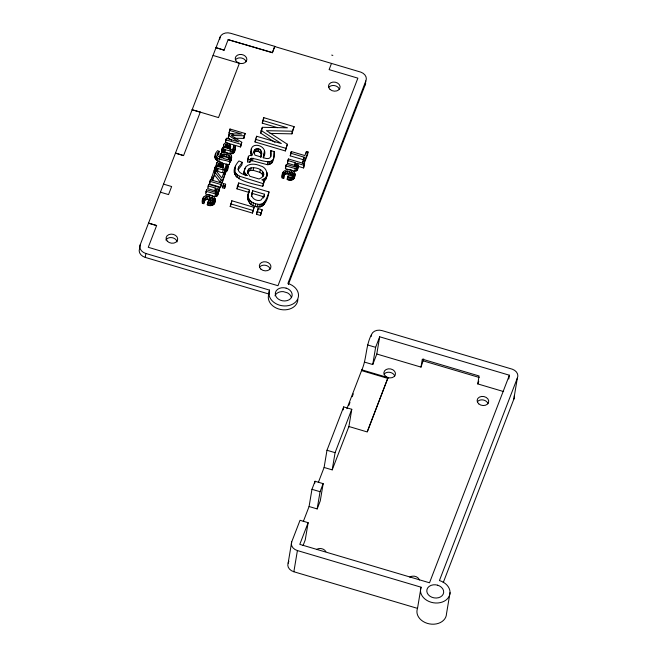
<?xml version="1.0" encoding="UTF-8"?>
<svg xmlns="http://www.w3.org/2000/svg" width="657" height="657" viewBox="0 0 657 657"><rect width="100%" height="100%" fill="white"/><g stroke="black" fill="none" stroke-linecap="round" stroke-linejoin="round"><path stroke-width="0.99" d="M202.381 203.284C200.623 196.18 208.86 192.263 213.788 196.845C218.247 201.034 212.531 208.351 207.251 204.762L209.764 196.755C204.927 194.981 203.867 200.27 203.982 203.76L202.381 203.284L202.914 199.063M282.14 177.907C280.383 170.795 288.612 166.886 293.548 171.469C298.007 175.657 292.291 182.966 287.01 179.386L289.515 171.378C284.686 169.605 283.627 174.885 283.734 178.375L282.14 177.907L282.674 173.686M220.136 158.041C217.467 146.996 238.877 154.379 229.014 160.07L230.278 160.448L229.244 164.644C221.713 163.568 209.394 160.029 217.549 150.642L219.233 151.34L218.789 153.984L217.656 155.126L218.099 152.481L219.233 151.34M215.57 154.329C215.619 160.842 225.992 159.38 229.687 162L229.244 164.644M244.806 168.529L243.952 173.07L244.24 174.869C242.696 164.004 252.263 162.23 260.484 165.909C267.489 167.313 269.928 178.162 261.831 179.813L264.377 180.56L262.734 186.309C250.218 182.843 223.191 179.336 238.918 160.949L242.277 162.345L241.833 164.989L238.146 169.769L238.59 167.124L242.277 162.345M234.368 172.84L234.943 168.332M254.275 150.502L254.078 152.629L254.965 155.167L260.714 156.875C261.782 154.65 262.274 151.759 260.468 149.78C258.242 147.611 253.618 148.728 253.98 152.268M247.623 198.044L249.463 189.783L237.423 186.21L238.68 182.958L268.984 191.934C268.015 198.652 264.081 210.084 255.146 206.388C249.102 205.271 246.211 198.915 248.272 193.388M213.697 199.326L213.098 200.886L212.301 201.264L209.805 201.017L211.25 197.272L213.344 198.562L213.402 201.091M293.457 173.949L292.858 175.509L292.061 175.887L289.565 175.641L291.002 171.896L293.104 173.177L293.162 175.715M216.621 189.865L216.35 191.926L215.028 192.181L206.61 189.766L205.575 193.955L213.558 196.32L216.276 196.394L217.262 195.827L218.05 194.012L218.354 190.448L217.13 188.575L219.216 189.191L218.773 191.844L219.364 190.3L219.808 187.647L208.688 184.354L207.653 188.551L214.855 190.678L216.178 192.509L216.621 189.865L215.299 188.033L208.097 185.898M272.4 52.544L228.168 39.65L272.368 52.732L274.774 46.36L230.591 33.261A8.5 6.586 9.5 0 0 220.095 37.055L140.155 244.905L139.506 248.798A8.5 6.586 9.5 0 0 145.23 257.388L268.885 294.024A14.873 11.522 9.5 0 0 280.785 309.521A14.873 11.522 9.5 0 0 297.859 299.477M272.368 52.732L274.774 46.36M303.575 167.954L304.618 163.765L288.448 158.978L287.856 160.522L295.05 162.649L296.373 164.48L296.455 166.04L294.788 166.804L286.37 164.381L285.335 168.578L293.318 170.943L296.036 171.009L297.013 170.45L297.81 168.627L298.114 165.071L296.882 163.199L304.019 165.309L303.575 167.954L298.229 166.369M216.013 47.772L224.119 50.17L216.046 47.591M145.23 257.388L145.879 253.495A8.5 6.586 9.5 0 1 140.155 244.905M156.629 225.54L148.531 223.142L156.629 225.54L148.268 247.303L277.985 285.721L357.876 78.15L329.116 69.626L331.489 63.442M183.566 155.586L175.476 153.097L183.566 155.586L200.27 112.133L218.502 117.587L239.403 63.294L240.905 63.54A5.839 4.525 9.5 0 0 246.556 57.906A5.839 4.525 9.5 0 0 237.423 55.196A5.839 4.525 9.5 0 0 238.023 62.686L239.403 63.294L213.065 55.451M219.676 39.551L220.095 37.055M203.235 197.798L202.791 200.451L203.678 196.936M204.655 198.545L203.966 202.315L205.403 199.712L209.32 199.4L207.251 204.762M204.91 200.098L205.354 197.445M206.167 192.411L206.61 189.766M205.403 199.712L205.846 197.059M205.994 199.432L206.438 196.78M208.244 187.007L208.688 184.354M209.435 183.919L210.47 179.722L221.59 183.016L221.146 185.668L220.555 187.212L209.435 183.919L210.035 182.375M210.183 181.488L210.47 179.722M207.464 199.202L207.908 196.55M222.156 183.065L222.592 180.412L221.081 179.969L215.011 172.315L214.576 174.959L220.637 182.613L222.156 183.065L225.261 173.497L223.741 173.046L221.811 178.063L215.751 170.409L214.231 169.966L210.996 179.87L212.039 177.152M215.061 157.91L215.866 153.311M215.225 158.756L215.668 156.103M207.875 204.951L208.318 202.307L207.694 202.11M215.611 159.511L216.054 156.867M209.468 198.521L209.764 196.755M215.011 172.315L212.507 180.322L214.576 174.959M214.946 167.379L214.379 171.28C214.404 169.481 214.396 165.917 217.138 166.492C213.295 158.928 226.87 161.236 222.583 168.077L223.019 164.562M214.346 170.656L215.233 166.911M216.342 160.259L216.785 157.614M217.097 155.495L218.099 152.481M209.14 205.271L209.583 202.619L208.318 202.307M216.416 164.759L215.972 167.412L216.498 163.33M210.084 201.798L211.25 197.272M215.537 171.502L216.301 168.217C220.456 168.767 229.022 172.931 227.946 164.817L226.279 164.316L226.049 168.553L226.279 164.316M216.794 164.193L217.089 162.427M217.368 160.899L217.812 158.247M215.611 171.19L216.301 168.217M216.383 167.354L216.679 165.589M210.297 205.436L210.741 202.791L214.182 201.97L215.266 199.909M215.857 170.869L216.72 168.061M216.276 170.705L216.876 170.713L217.319 168.069M213.344 198.562L212.901 201.206L212.088 200.525L212.531 197.872M218.305 163.774L217.861 166.426L219.783 166.073L221.138 167.346L221.581 164.693L221.081 163.897L218.847 163.453L217.878 165.318L218.321 166.591L221.204 167.445L221.581 164.693M211.34 205.452L211.784 202.808M218.904 161.523L219.348 158.879M227.995 166.508C228.858 173.111 222.206 174.171 217.656 170.886L218.099 168.241M218.403 166.098L218.847 163.453M219.996 157.146L220.497 154.428M212.277 205.321L212.72 202.668M220.571 155.495L220.867 153.73M214.855 190.678L215.299 188.033M219.077 165.975L219.52 163.322M220.941 155.816L221.384 153.171M233.531 145.476L233.301 149.714L233.531 145.476L235.198 145.977C236.274 154.091 227.708 149.927 223.552 149.377L222.789 152.662L221.631 152.44C221.672 150.601 221.647 147.061 224.39 147.653C220.547 140.089 234.122 142.397 229.835 149.238L230.27 145.723M221.631 152.44L222.197 148.539M221.598 151.816L222.485 148.08M213.082 205.041L213.525 202.389M219.783 166.073L220.226 163.421M215.668 191.63L216.112 188.978M215.011 196.566L215.455 193.914L217.705 193.174L218.354 190.448M223.75 144.491L223.158 147.817L223.306 147.143M213.739 204.623L214.182 201.97M214.97 198.332L214.625 203.358M221.713 157.688L222.707 154.444C225.499 153.106 231.469 155.167 229.687 159.101M223.224 148.572L223.667 145.92M222.789 152.662L223.306 149.706M214.256 204.064L214.699 201.412M223.635 148.515L223.922 146.749M214.79 201.756L215.085 199.991M220.637 166.541L221.081 163.897M222.707 154.444L222.263 157.089C224.645 156.037 228.299 157.097 229.507 159.479L229.95 156.826M222.863 152.35L223.552 149.377M216.399 193.183L216.81 190.678M223.109 152.03L223.971 149.221M216.276 196.394L216.72 193.741M229.457 130.415L241.809 134.077L229.277 133.814L228.661 135.399L238.746 141.945L226.419 138.29L225.384 142.479L240.544 146.963L241.768 142.282L231.313 135.506L244.273 135.769L245.151 133.494L229.999 129.01L229.014 133.067L233.761 134.471M221.409 167.502L221.705 165.736M223.183 156.678L223.626 154.034M223.528 151.866L224.127 151.874L224.571 149.229M225.975 140.943L226.419 138.29M225.556 144.934L225.113 147.587L227.035 147.234L228.39 148.507L228.833 145.854L228.332 145.057L226.098 144.614L225.129 146.478L225.573 147.751L228.455 148.605L228.833 145.854M217.262 195.827L217.705 193.174M222.846 163.782L222.575 167.207M235.239 147.669C236.109 154.272 229.457 155.331 224.908 152.046L225.351 149.402M225.655 147.258L226.098 144.614M217.869 194.899L218.494 191.359M224.472 156.653L224.916 154.001M226.328 147.135L226.772 144.483M220.637 182.613L221.081 179.969M231.584 140.228L228.217 138.052L228.661 135.399M222.69 172.38L223.134 169.736M227.035 147.234L227.478 144.581M229.277 133.814L228.217 138.052M229.704 130.776L229.999 129.01M220.555 187.212L221.59 183.016M226.115 156.998L226.558 154.354M227.889 147.702L228.332 145.057M223.446 174.811L223.741 173.046M224.3 172.668L224.743 170.015M228.661 148.663L228.956 146.897M224.973 172.635L225.417 169.982M222.575 187.803L223.61 183.615L225.63 184.215L224.587 188.403L222.575 187.803L223.166 186.268M227.798 157.664L228.242 155.019M223.314 185.381L223.61 183.615M225.565 172.479L226.008 169.826M230.09 144.942L229.827 148.367M226.525 171.797L226.969 169.153M227.65 166.582L227.946 164.817M228.948 158.509L229.392 155.865M229.942 153.541L230.385 150.896M227.215 170.623L227.659 167.978M229.309 158.986L229.753 156.333M224.587 188.403L225.63 184.215M229.589 161.499L229.876 159.733M229.441 162.378L230.139 161.934L230.582 159.281M231.551 153.828L231.995 151.176M231.379 155.701L231.223 159.914L230.139 161.934M230.664 161.384L231.108 158.731M231.026 160.719L231.486 157.36M231.223 159.914L231.666 157.269M232.225 153.795L232.668 151.143M232.816 153.639L233.26 150.987M233.777 152.958L234.22 150.313M234.902 147.743L235.198 145.977M234.467 151.783L234.91 149.139M235.091 168.939L235.535 166.287M234.697 174.532L234.812 170.196M230.196 206.495L231.822 200.763L254.062 207.349L252.436 213.082L230.196 206.495L230.788 204.959M235.485 176.043L235.929 173.391L235.14 171.879M240.544 146.963L241.768 142.282M231.379 203.415L231.822 200.763M236.939 177.546L237.382 174.893L235.929 173.391M233.859 138.216L243.829 138.422L244.273 135.769M245.151 133.494L243.829 138.422M249.315 190.661L249.019 192.427L236.98 188.863L237.423 186.21M238.992 178.819L239.435 176.166L237.382 174.893M238.384 184.724L238.68 182.958M245.25 168.898L245.546 167.133M264.369 152.835L263.096 157.573C265.535 158.46 269.584 159.815 270.815 156.481L270.429 153.278L270.873 150.625L274.215 151.619C276.137 169.251 259.687 158.288 250.917 158.427L249.832 162.336L247.517 161.901L248.789 155.816L252.6 154.978C245.291 139.686 271.242 143.949 263.334 157.885M247.517 161.901L248.198 156.736M245.357 175.682L245.652 173.916L244.683 172.224M251.138 151.512L250.695 154.165L251.311 148.646M247.533 173.284L248.108 170.13L249.225 168.553C254.119 166.221 265.231 169.12 263.49 176.101M249.832 162.336L250.917 158.427M251.22 155.816L251.664 153.171M247.664 172.783L248.781 171.198L249.225 168.553M250.473 161.072L251.319 160.76L251.762 158.107M294.106 126.653L292.357 131.211L266.438 130.677L287.347 144.228L285.335 150.946L255.031 141.969L255.474 139.317L256.657 136.254L281.311 143.555L261.141 130.472L262.365 127.294L287.438 127.819L262.718 120.494L263.802 117.677L294.106 126.653L291.913 133.856L269.986 133.412M248.781 171.198L250.629 170.377L251.073 167.732M251.319 160.76L252.518 160.776L252.961 158.123M256.361 138.019L256.657 136.254M253.832 153.155L254.924 149.533M248.904 191.236L247.829 196.032M254.481 152.186L255.565 151.537L256.008 148.893M247.861 199.917L248.067 195.4M250.629 170.377L253.191 170.319L253.635 167.666M248.535 201.642L248.978 198.997L248.305 197.264M255.565 151.537L256.912 151.282L257.355 148.638M277.484 127.647L262.274 123.146L262.718 120.494M274.979 142.388L260.698 133.116L261.141 130.472M263.358 120.33L263.802 117.677M249.611 203.185L250.054 200.533L248.978 198.997M261.724 153.467L261.281 156.12L261.034 154.025L260.024 152.424L258.324 151.488L258.768 148.835M262.069 129.059L262.365 127.294M251.393 196.542L252.723 190.744L264.516 194.234L264.073 196.886L252.28 193.396L252.723 190.744M251.073 204.491L251.516 201.839L250.054 200.533M260.024 152.424L260.468 149.78M261.034 154.025L261.478 151.381M252.92 205.559L253.364 202.906L251.516 201.839M260.862 157.623L261.158 155.857M252.436 213.082L254.062 207.349M263.712 173.325L263.268 175.969L262.143 174.039L259.844 172.348L260.287 169.703M255.146 206.388L255.589 203.744L253.364 202.906M264.36 151.11L263.925 155.487M262.143 174.039L262.586 171.387M257.158 206.856L257.601 204.212C264.853 205.92 267.194 197.018 268.984 191.934M262.866 174.992L263.309 172.339M256.468 214.281L258.094 208.548L262.127 209.739L260.5 215.471L256.468 214.281L257.355 211.965M257.651 211.193L258.094 208.548M263.276 180.897L263.572 179.131M258.965 207.012L259.408 204.36M262.734 186.309L264.377 180.56M264.976 178.236L264.533 180.889L266.307 178.458L267.144 174.204M252.518 160.776L267.35 164.677L267.793 162.024M260.558 206.848L261.001 204.196M265.584 179.78L266.028 177.127M267.087 172.619L266.701 176.848M266.307 178.458L266.75 175.813M267.35 164.677L268.705 164.603L269.148 161.959M261.938 206.364L262.381 203.719M260.5 215.471L262.127 209.739M263.441 198.02L264.516 194.234M268.705 164.603L269.887 164.299L270.331 161.647M263.161 205.542L263.605 202.89M264.262 204.352L264.705 201.707M269.887 164.299L271.809 162.944L272.253 160.292M274.215 151.619C273.337 155.405 274.61 159.717 271.809 162.944M285.335 150.946L287.347 144.228M282.231 176.331L282.986 172.421M283.142 173.325L283.438 171.559M284.12 174.934L284.415 173.169M285.113 172.068L284.67 174.721L285.754 174.056L289.072 174.023L289.367 172.257M285.926 167.034L286.37 164.381M285.163 174.335L285.606 171.682M291.913 133.856L292.357 131.211M296.373 164.48L295.929 167.133L294.607 165.301L287.413 163.166L287.856 160.522M285.754 174.056L286.197 171.403M288.448 158.978L287.413 163.166M287.224 173.826L287.667 171.173M290.673 153.196L304.216 157.212L303.772 159.856L290.23 155.849L291.306 151.553L304.848 155.569L306.433 151.463L308.043 151.931L307.599 154.584L303.805 164.439L304.248 161.794L308.043 151.931M291.01 153.319L291.306 151.553M287.635 179.575L288.078 176.93L287.454 176.733M268.885 294.024L269.534 290.131L145.879 253.495M288.899 179.895L289.343 177.242L288.078 176.93M291.002 171.896L290.558 174.54L292.661 175.83L293.104 173.177M290.049 180.059L290.493 177.406L293.942 176.593L295.026 174.532M291.232 172.98L291.675 170.335M291.839 175.148L292.283 172.495M291.1 180.075L291.544 177.423M292.028 179.944L292.472 177.291M294.607 165.301L295.05 162.649M292.833 179.665L293.277 177.012M295.428 166.254L295.872 163.601M294.771 171.19L295.215 168.537L297.457 167.798L298.114 165.071M293.498 179.246L293.942 176.593M294.016 178.688L294.459 176.035M294.697 175.501L294.993 173.735M296.274 167.059L296.57 165.293M296.036 171.009L296.479 168.364M297.013 170.45L297.457 167.798M297.629 169.522L298.253 165.983M302.343 163.084L304.216 157.212M306.137 153.229L306.433 151.463M288.349 284.514L365.169 84.876L365.818 80.983A8.5 6.586 9.5 0 0 360.841 72.139L274.749 46.548M450.037 592.647L446.489 613.843A14.873 11.522 9.5 0 1 429.415 623.887A14.873 11.522 9.5 0 1 417.515 608.382L293.86 571.754A8.5 6.586 9.5 0 1 288.136 563.156L291.683 541.968L300.035 520.287L308.133 522.685L305.25 539.906L303.074 545.556M293.86 571.754L297.407 550.566A8.5 6.586 9.5 0 1 291.683 541.968M309.077 506.522L311.96 489.309L315.056 481.252L323.162 483.651L320.279 500.839L317.175 508.92L309.077 506.522L303.296 521.543M314.719 483.273L315.056 481.252M317.175 508.92L320.058 491.707L323.162 483.651M318.325 482.484L324.106 467.464L326.981 450.267L343.677 406.897L351.774 409.295L348.768 427.288M324.106 467.464L332.204 469.862L335.086 452.665L351.774 409.295M343.168 409.894L343.677 406.897M346.896 408.703L361.555 370.605C366.877 359.075 365.506 345.722 371.575 334.397A8.5 6.586 9.5 0 1 382.062 330.602L512.361 369.209A8.5 6.586 9.5 0 1 517.346 378.046L513.799 399.242L443.229 582.644M371.238 336.417L371.575 334.397M364.643 362.138L372.749 364.536L375.623 347.331L379.68 336.795L509.397 375.213L508.756 379.04M372.749 364.536L376.798 354.016L379.68 336.795M376.798 354.016L420.997 367.099L422.32 359.157L479.084 375.968L477.754 383.91L503.64 391.58M420.997 367.099L423.708 358.927M417.515 608.382L421.055 587.194L297.407 550.566M367.37 431.756L388.041 377.619L361.687 369.817M217.393 153.73L217.541 155.947L221.754 157.926L220.432 156.276M238.59 167.124C236.356 172.545 243.402 174.622 247.319 175.509L245.652 173.916M226.493 165.901L225.877 167.872L224.612 168.348L222.386 167.79L223.027 165.424M233.744 147.061L233.12 149.032L231.864 149.509L229.638 148.958L230.278 146.585M270.815 156.481L271.3 153.795L270.873 150.625M222.148 155.233L222.107 156.67L223.01 158.296L227.626 159.659L229.071 158.904L229.983 157.335M248.108 170.13L248.026 173.005L249.832 176.257L259.072 178.991L261.962 177.48L263.786 174.335M252.206 192.074C249.578 197.437 256.238 201.962 260.96 200.089L263.736 196.254M215.915 166.656L216.054 165.983M243.952 173.07L244.363 171.173M250.58 152.654L250.867 151.299M283.972 175.813L283.734 178.375M216.054 168.545L214.823 168.627L214.79 168.003M250.424 159.076L250.276 159.692L247.96 159.249M247.451 160.653L247.755 159.388M294.385 177.981L294.55 176.38M215.126 156.982L215.422 155.964M234.5 170.976L234.894 169.621M224.119 50.17L228.201 39.453M229.014 133.067L229.556 131.655M219.216 189.191L219.808 187.647M222.592 180.412L225.261 173.497M229.687 162L230.278 160.448M236.98 188.863L238.236 185.611M255.031 141.969L255.918 139.67M262.274 123.146L262.997 121.266M260.698 133.116L261.921 129.938M251.771 194.727L252.28 193.396M290.23 155.849L290.862 154.206M304.019 165.309L304.618 163.765M365.818 80.983L287.897 283.487A14.873 11.522 9.5 0 1 297.917 298.533A14.873 11.522 9.5 0 1 279.553 305.177A14.873 11.522 9.5 0 1 269.534 290.131M288.136 563.156L288.866 561.242M348.883 405.328L349.984 402.454M352.193 396.721L353.302 393.847M308.133 522.685L299.789 544.366L429.506 582.792L509.397 375.213M332.204 469.862L348.9 426.5L367.14 431.92L388.041 377.619M477.754 383.91L478.772 381.265M517.346 378.046L439.426 580.558A14.873 11.522 9.5 0 1 449.437 595.603A14.873 11.522 9.5 0 1 431.074 602.239A14.873 11.522 9.5 0 1 421.055 587.194M282.543 175.074L282.995 174.204M220.054 157.08L220.423 156.382M222.041 150.724L222.509 150.428M214.79 169.563L215.258 169.26M256.912 151.282L258.324 151.488M289.343 177.242L290.493 177.406M209.583 202.619L210.741 202.791M295.215 168.537L285.779 165.925M215.455 193.914L206.019 191.302M222.074 149.788L223.232 150.01M253.191 170.319L259.844 172.348M224.127 151.874L224.908 152.046M216.876 170.713L217.656 170.886M255.589 203.744L257.601 204.212M331.711 55.089L332.836 55.418M255.474 139.317L285.779 148.293M302.639 161.318L304.248 161.794M225.827 139.826L240.988 144.31M282.584 175.255L284.177 175.731M263.178 183.664L239.435 176.166M211.439 177.226L212.95 177.669M209.879 181.266L220.998 184.56M223.019 185.159L225.031 185.759M230.64 203.851L252.879 210.437M256.912 211.628L260.944 212.827M163.544 184.132L171.641 186.531L168.545 194.587L160.448 192.189M202.824 200.631L204.426 201.108M423.379 360.915L479.158 377.438M367.518 344.933L375.623 347.331M361.555 370.605L387.901 378.416M326.981 450.267L335.086 452.665M311.96 489.309L320.058 491.707M210.807 199.925L212.088 200.525M384.14 374.104A5.839 4.525 9.5 0 1 390.003 372.363A5.839 4.525 9.5 0 1 394.75 376.1M316.937 549.227A5.839 4.525 9.5 0 1 325.864 551.617M514.209 395.851A8.5 6.586 9.5 0 1 513.799 399.242M409.763 577.109A5.839 4.525 9.5 0 1 419.412 579.967M477.393 401.723A5.839 4.525 9.5 0 1 483.248 399.982A5.839 4.525 9.5 0 1 488.003 403.718M274.971 295.814A8.492 6.586 9.5 0 1 283.282 291.618L287.479 292.858A8.492 6.586 9.5 0 1 291.281 297.202M328.763 87.356A5.839 4.525 9.5 0 1 334.618 85.615A5.839 4.525 9.5 0 1 339.373 89.36M165.925 240.068A5.839 4.525 9.5 0 1 172.019 237.653A5.839 4.525 9.5 0 1 177.07 241.866M365.662 83.225A8.5 6.586 9.5 0 1 365.169 84.876M235.51 59.738A5.839 4.525 9.5 0 1 241.374 57.997A5.839 4.525 9.5 0 1 246.12 61.742M259.605 267.046A5.839 4.525 9.5 0 1 265.461 265.305A5.839 4.525 9.5 0 1 270.216 269.042M200.27 112.133L192.164 109.768L200.27 112.133M286.115 288.127L283.931 287.725A8.5 6.586 9.5 0 0 275.718 295.913A8.5 6.586 9.5 0 0 288.998 299.855A8.5 6.586 9.5 0 0 288.127 288.965L286.115 288.127M437.636 585.198L435.451 584.787A8.5 6.586 9.5 0 0 427.239 592.984A8.5 6.586 9.5 0 0 440.519 596.917A8.5 6.586 9.5 0 0 439.648 586.036L437.636 585.198M385.47 376.223A5.839 4.525 9.5 0 0 395.251 375.007A5.839 4.525 9.5 0 0 388.312 368.848A5.839 4.525 9.5 0 0 385.47 376.223M478.723 403.841A5.839 4.525 9.5 0 0 488.504 402.626A5.839 4.525 9.5 0 0 481.565 396.458A5.839 4.525 9.5 0 0 478.723 403.841M330.093 89.475A5.839 4.525 9.5 0 0 339.874 88.268A5.839 4.525 9.5 0 0 332.935 82.1A5.839 4.525 9.5 0 0 330.093 89.475M167.313 241.185A5.839 4.525 9.5 0 0 177.275 240.741A5.839 4.525 9.5 0 0 171.075 234.122A5.839 4.525 9.5 0 0 167.313 241.185M260.936 269.165A5.839 4.525 9.5 0 0 270.717 267.949A5.839 4.525 9.5 0 0 263.769 261.79A5.839 4.525 9.5 0 0 260.936 269.165"/></g></svg>
